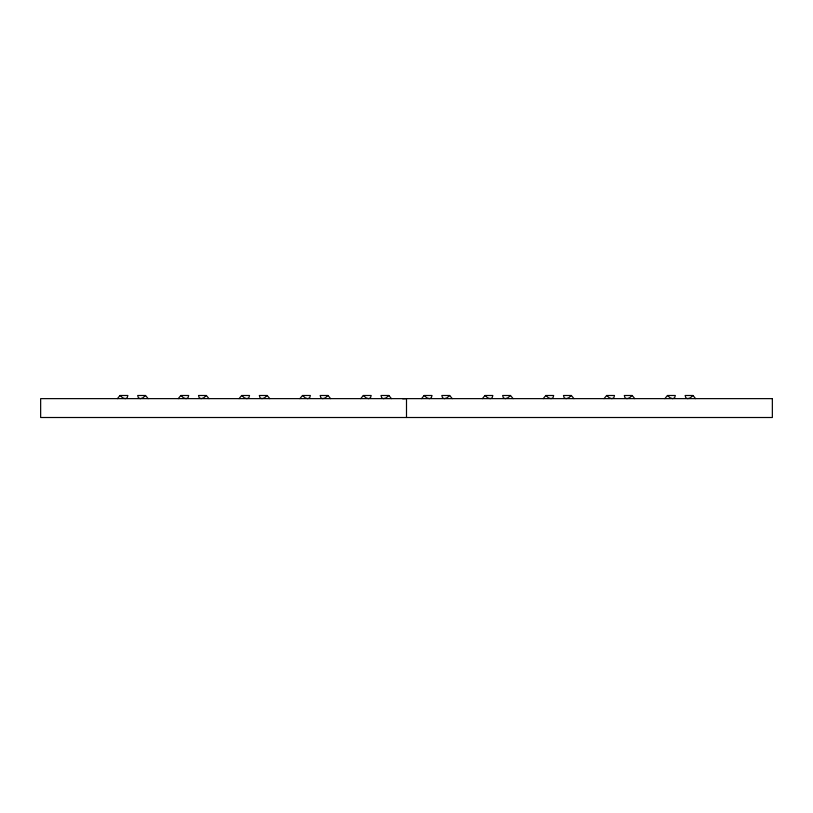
<?xml version="1.0" encoding="UTF-8"?>
<svg xmlns="http://www.w3.org/2000/svg" width="813" height="813" viewBox="0 0 813 813"><rect width="100%" height="100%" fill="white"/><g stroke="black" fill="none" stroke-linecap="round" stroke-linejoin="round"><path stroke-width="1.22" d="M117.397 398.634L120.019 395.494L127.875 395.494L127.174 397.791L125.253 398.634L122.641 397.791L120.019 395.494M178.22 398.634L180.842 395.494L188.707 395.494L188.006 397.791L186.086 398.634L183.464 397.791L180.842 395.494M239.052 398.634L241.674 395.494L249.53 395.494L248.829 397.791L246.908 398.634L244.296 397.791L241.674 395.494M299.875 398.634L302.497 395.494L310.363 395.494L309.662 397.791L307.741 398.634L305.119 397.791L302.497 395.494M360.708 398.634L363.33 395.494L371.185 395.494L370.484 397.791L368.574 398.634L365.952 397.791L363.33 395.494M421.53 398.634L424.152 395.494L432.018 395.494L431.317 397.791L429.396 398.634L426.774 397.791L424.152 395.494M482.363 398.634L484.985 395.494L492.841 395.494L492.139 397.791L490.229 398.634L487.607 397.791L484.985 395.494M543.186 398.634L545.808 395.494L553.673 395.494L552.972 397.791L551.051 398.634L548.429 397.791L545.808 395.494M604.018 398.634L606.64 395.494L614.496 395.494L613.795 397.791L611.884 398.634L609.262 397.791L606.64 395.494M664.851 398.634L667.463 395.494L675.329 395.494L674.627 397.791L672.707 398.634L670.085 397.791L667.463 395.494M145.537 395.494L142.915 397.791L140.293 398.634L138.373 397.791L137.671 395.494L145.537 395.494L148.149 398.634M206.36 395.494L203.738 397.791L201.116 398.634L199.205 397.791L198.504 395.494L206.36 395.494L208.982 398.634M267.192 395.494L264.571 397.791L261.949 398.634L260.028 397.791L259.327 395.494L267.192 395.494L269.814 398.634M328.015 395.494L325.393 397.791L322.771 398.634L320.861 397.791L320.159 395.494L328.015 395.494L330.637 398.634M388.848 395.494L386.226 397.791L383.604 398.634L381.683 397.791L380.982 395.494L388.848 395.494L391.47 398.634M449.67 395.494L447.048 397.791L444.426 398.634L442.516 397.791L441.815 395.494L449.67 395.494L452.292 398.634M510.503 395.494L507.881 397.791L505.259 398.634L503.338 397.791L502.637 395.494L510.503 395.494L513.125 398.634M571.326 395.494L568.704 397.791L566.092 398.634L564.171 397.791L563.47 395.494L571.326 395.494L573.948 398.634M632.158 395.494L629.536 397.791L626.914 398.634L624.994 397.791L624.293 395.494L632.158 395.494L634.78 398.634M692.981 395.494L690.359 397.791L687.747 398.634L685.826 397.791L685.125 395.494L692.981 395.494L695.603 398.634M402.699 398.807L406.5 398.634L406.5 417.506M772.35 398.634L40.65 398.634L40.65 417.506L772.35 417.506L772.35 398.634"/></g></svg>
